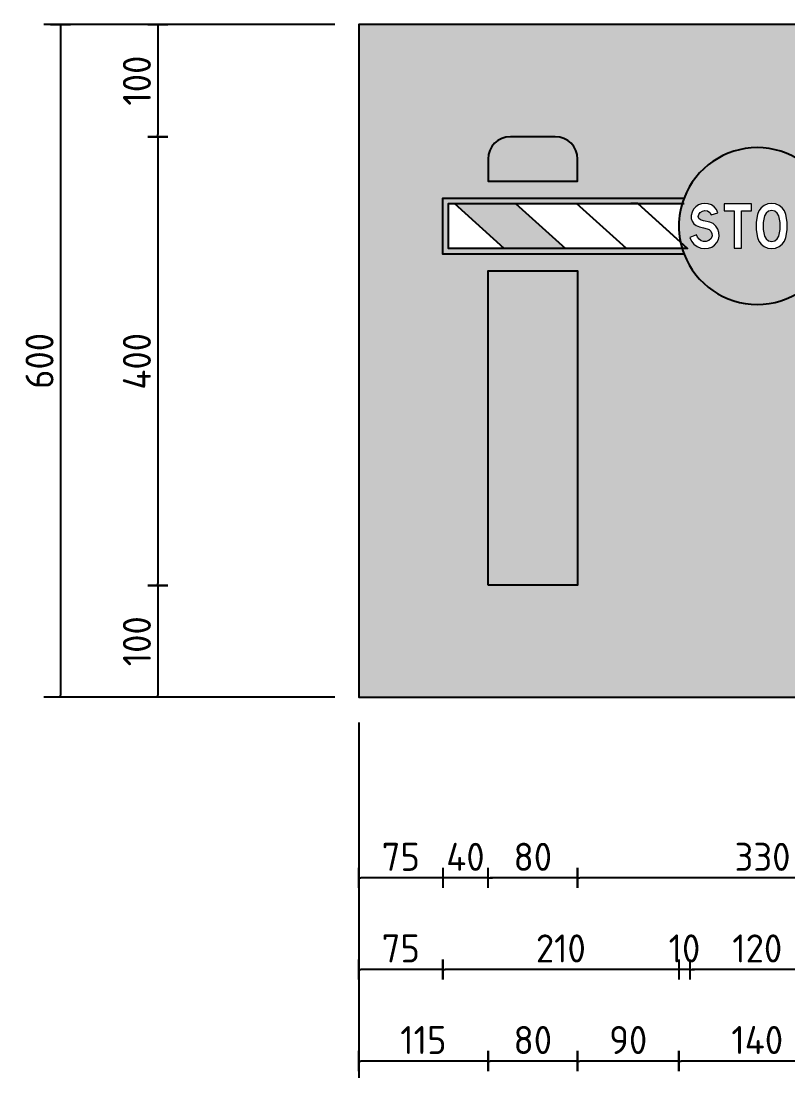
# Model space of a CAD drawing. Extents: x 0 to 420, y 0 to 297.
# Drawn here: x 126 to 194.3, y 148.1 to 242.4 of the extents above; entities that cross this region are included whole.
import ezdxf

# ---------------------------------------------------------------- set-up
doc = ezdxf.new("R2010")
doc.units = 0
doc.header["$LTSCALE"] = 0.3
doc.header["$MEASUREMENT"] = 0
doc.layers.get('0').update_dxf_attribs({"linetype": 'CONTINUOUS'})
doc.layers.get('DEFPOINTS').update_dxf_attribs({"linetype": 'CONTINUOUS'})
for name, color, linetype in [('L25', 1, 'CONTINUOUS'), ('red', 10, 'CONTINUOUS'), ('T25', 1, 'CONTINUOUS')]:
    doc.layers.add(name, color=color, linetype=linetype)
doc.layers.add('yellow', color=7, linetype='CONTINUOUS', true_color=0xfedb00)
doc.styles.add('iso', font='iso3098b.shx')
doc.dimstyles.new('SIGNSDIM', dxfattribs={"dimtxt": 2.5, "dimasz": 0.2, "dimexe": 1.5, "dimexo": 2, "dimtad": 1, "dimdec": 4, "dimlfac": 10, "dimrnd": 1, "dimdsep": 46, "dimtxsty": 'iso', "dimblk": 'SGNDIM', "dimcen": 2.5, "dimse2": 1, "dimadec": 0, "dimazin": 0, "dimtfac": 1, "dimtdec": 4, "dimtix": 1, "dimtmove": 0, "dimatfit": 3, "dimldrblk": 'SGNDIM', "dimfxl": 1, "dimtolj": 1, "dimtzin": 0, "dimarcsym": 0})

# ---------------------------------------------------------------- blocks, each defined once
blk = doc.blocks.new('SGNDIM')
for p, q in [((0, 0), (-1, 0)), ((0, 4.5), (0, -4.5))]:
    blk.add_line(p, q)
blk = doc.blocks.new('*D3')
at = {"layer": 'DEFPOINTS', "color": 0, "transparency": 16777216}
for p in [(175.5922074635039, 176.0658965748927), (208.5726999957599, 176.0658965748927), (175.5922074635039, 165.9509098701172)]:
    blk.add_point(p, dxfattribs=at)
at = {"layer": 'T25', "color": 0, "lineweight": -2, "transparency": 16777216}
blk.add_line((208.3726999957599, 165.9509098701172), (175.7922074635039, 165.9509098701172), dxfattribs=at)
at = {"layer": 'T25', "color": 0, "lineweight": -2, "transparency": 16777216, "xscale": 0.2, "yscale": 0.2, "zscale": 0.2, "rotation": 180}
blk.add_blockref('SGNDIM', (175.5922074635039, 165.9509098701172), dxfattribs=at)
at = {"layer": 'T25', "color": 0, "lineweight": -2, "transparency": 16777216, "xscale": 0.2, "yscale": 0.2, "zscale": 0.2}
blk.add_blockref('SGNDIM', (208.5726999957599, 165.9509098701172), dxfattribs=at)
at = {"layer": 'T25', "color": 0, "transparency": 16777216, "insert": (192.0824537296319, 167.8259098701172), "char_height": 2.5, "attachment_point": 5, "style": 'iso'}
blk.add_mtext('\\A1;330', dxfattribs=at)
blk = doc.blocks.new('*D4')
at = {"layer": 'DEFPOINTS', "color": 0, "transparency": 16777216}
for p in [(156.0726999957599, 181.8131153030707), (163.5726999957599, 181.8131153030707), (156.0726999957599, 165.9509098701172)]:
    blk.add_point(p, dxfattribs=at)
at = {"layer": 'T25', "color": 0, "lineweight": -2, "transparency": 16777216}
for p, q in [((156.0726999957599, 179.8131153030707), (156.0726999957599, 164.4509098701172)), ((163.3726999957599, 165.9509098701172), (156.2726999957599, 165.9509098701172))]:
    blk.add_line(p, q, dxfattribs=at)
at = {"layer": 'T25', "color": 0, "lineweight": -2, "transparency": 16777216, "xscale": 0.2, "yscale": 0.2, "zscale": 0.2, "rotation": 180}
blk.add_blockref('SGNDIM', (156.0726999957599, 165.9509098701172), dxfattribs=at)
at = {"layer": 'T25', "color": 0, "lineweight": -2, "transparency": 16777216, "xscale": 0.2, "yscale": 0.2, "zscale": 0.2}
blk.add_blockref('SGNDIM', (163.5726999957599, 165.9509098701172), dxfattribs=at)
at = {"layer": 'T25', "color": 0, "transparency": 16777216, "insert": (159.8226999957599, 167.8259098701172), "char_height": 2.5, "attachment_point": 5, "style": 'iso'}
blk.add_mtext('\\A1;75', dxfattribs=at)
blk = doc.blocks.new('*D8')
at = {"layer": 'DEFPOINTS', "color": 0, "transparency": 16777216}
for p in [(216.0726999957599, 259.0791072297466), (156.0726999957599, 242.0548077980702), (216.0726999957599, 242.0548077980702)]:
    blk.add_point(p, dxfattribs=at)
at = {"layer": 'T25', "color": 0, "lineweight": -2, "transparency": 16777216}
for p, q in [((156.0726999957599, 244.0548077980702), (156.0726999957599, 260.5791072297466)), ((216.0726999957599, 244.0548077980702), (216.0726999957599, 260.5791072297466)), ((156.2726999957599, 259.0791072297466), (215.8726999957599, 259.0791072297466))]:
    blk.add_line(p, q, dxfattribs=at)
at = {"layer": 'T25', "color": 0, "lineweight": -2, "transparency": 16777216, "xscale": 0.2, "yscale": 0.2, "zscale": 0.2, "rotation": 180}
blk.add_blockref('SGNDIM', (156.0726999957599, 259.0791072297466), dxfattribs=at)
at = {"layer": 'T25', "color": 0, "lineweight": -2, "transparency": 16777216, "xscale": 0.2, "yscale": 0.2, "zscale": 0.2}
blk.add_blockref('SGNDIM', (216.0726999957599, 259.0791072297466), dxfattribs=at)
at = {"layer": 'T25', "color": 0, "transparency": 16777216, "insert": (186.0726999957599, 260.9541072297466), "char_height": 2.5, "attachment_point": 5, "style": 'iso'}
blk.add_mtext('\\A1;600', dxfattribs=at)
blk = doc.blocks.new('*D10')
at = {"layer": 'DEFPOINTS', "color": 0, "transparency": 16777216}
for p in [(150.2335476979, 242.0548077980703), (138.1617240410016, 232.0548077980703), (148.3965674437206, 232.0548077980703)]:
    blk.add_point(p, dxfattribs=at)
at = {"layer": 'T25', "color": 0, "lineweight": -2, "transparency": 16777216}
for p, q in [((148.2335476979, 242.0548077980703), (136.6617240410016, 242.0548077980703)), ((138.1617240410016, 241.8548077980703), (138.1617240410016, 232.2548077980703))]:
    blk.add_line(p, q, dxfattribs=at)
at = {"layer": 'T25', "color": 0, "lineweight": -2, "transparency": 16777216, "xscale": 0.2, "yscale": 0.2, "zscale": 0.2}
for p, rotation in [((138.1617240410016, 242.0548077980703), 90), ((138.1617240410016, 232.0548077980703), 270)]:
    blk.add_blockref('SGNDIM', p, dxfattribs=dict(at, rotation=rotation))
at = {"layer": 'T25', "color": 0, "transparency": 16777216, "insert": (136.2867240410016, 237.0548077980703), "char_height": 2.5, "attachment_point": 5, "rotation": 90, "style": 'iso'}
blk.add_mtext('\\A1;100', dxfattribs=at)
blk = doc.blocks.new('*D11')
at = {"layer": 'DEFPOINTS', "color": 0, "transparency": 16777216}
for p in [(156.1364341220878, 192.0548077980702), (138.1617240410016, 182.0548077980702), (150.1844708784779, 182.0548077980702)]:
    blk.add_point(p, dxfattribs=at)
at = {"layer": 'T25', "color": 0, "lineweight": -2, "transparency": 16777216}
for p, q in [((138.1617240410016, 191.8548077980702), (138.1617240410016, 182.2548077980702)), ((148.1844708784779, 182.0548077980702), (136.6617240410016, 182.0548077980702))]:
    blk.add_line(p, q, dxfattribs=at)
at = {"layer": 'T25', "color": 0, "lineweight": -2, "transparency": 16777216, "xscale": 0.2, "yscale": 0.2, "zscale": 0.2}
for p, rotation in [((138.1617240410016, 192.0548077980702), 90), ((138.1617240410016, 182.0548077980702), 270)]:
    blk.add_blockref('SGNDIM', p, dxfattribs=dict(at, rotation=rotation))
at = {"layer": 'T25', "color": 0, "transparency": 16777216, "insert": (136.2867240410016, 187.0548077980702), "char_height": 2.5, "attachment_point": 5, "rotation": 90, "style": 'iso'}
blk.add_mtext('\\A1;100', dxfattribs=at)
blk = doc.blocks.new('*D12')
at = {"layer": 'DEFPOINTS', "color": 0, "transparency": 16777216}
for p in [(178.0021253322932, 232.0399254358087), (138.1617240410015, 192.0015029034658), (178.0021253322932, 192.0015029034658)]:
    blk.add_point(p, dxfattribs=at)
at = {"layer": 'T25', "color": 0, "lineweight": -2, "transparency": 16777216}
blk.add_line((138.1617240410015, 231.8399254358087), (138.1617240410015, 192.2015029034658), dxfattribs=at)
at = {"layer": 'T25', "color": 0, "lineweight": -2, "transparency": 16777216, "xscale": 0.2, "yscale": 0.2, "zscale": 0.2}
for p, rotation in [((138.1617240410015, 232.0399254358087), 90), ((138.1617240410015, 192.0015029034658), 270)]:
    blk.add_blockref('SGNDIM', p, dxfattribs=dict(at, rotation=rotation))
at = {"layer": 'T25', "color": 0, "transparency": 16777216, "insert": (136.2867240410015, 212.0207141696373), "char_height": 2.5, "attachment_point": 5, "rotation": 90, "style": 'iso'}
blk.add_mtext('\\A1;400', dxfattribs=at)
blk = doc.blocks.new('*D15')
at = {"layer": 'DEFPOINTS', "color": 0, "transparency": 16777216}
for p in [(156.0726999957599, 179.6032982702474), (163.5726999957599, 179.6032982702474), (156.0726999957599, 157.7820823303519)]:
    blk.add_point(p, dxfattribs=at)
at = {"layer": 'T25', "color": 0, "lineweight": -2, "transparency": 16777216}
for p, q in [((156.0726999957599, 177.6032982702474), (156.0726999957599, 156.2820823303519)), ((163.3726999957599, 157.7820823303519), (156.2726999957599, 157.7820823303519))]:
    blk.add_line(p, q, dxfattribs=at)
at = {"layer": 'T25', "color": 0, "lineweight": -2, "transparency": 16777216, "xscale": 0.2, "yscale": 0.2, "zscale": 0.2, "rotation": 180}
blk.add_blockref('SGNDIM', (156.0726999957599, 157.7820823303519), dxfattribs=at)
at = {"layer": 'T25', "color": 0, "lineweight": -2, "transparency": 16777216, "xscale": 0.2, "yscale": 0.2, "zscale": 0.2}
blk.add_blockref('SGNDIM', (163.5726999957599, 157.7820823303519), dxfattribs=at)
at = {"layer": 'T25', "color": 0, "transparency": 16777216, "insert": (159.8226999957599, 159.6570823303519), "char_height": 2.5, "attachment_point": 5, "style": 'iso'}
blk.add_mtext('\\A1;75', dxfattribs=at)
blk = doc.blocks.new('*D16')
at = {"layer": 'DEFPOINTS', "color": 0, "transparency": 16777216}
for p in [(185.6194949982662, 161.4574841481984), (197.6033527871548, 161.4574841481984), (185.6194949982662, 157.7820823303519)]:
    blk.add_point(p, dxfattribs=at)
at = {"layer": 'T25', "color": 0, "lineweight": -2, "transparency": 16777216}
blk.add_line((197.4033527871548, 157.7820823303519), (185.8194949982662, 157.7820823303519), dxfattribs=at)
at = {"layer": 'T25', "color": 0, "lineweight": -2, "transparency": 16777216, "xscale": 0.2, "yscale": 0.2, "zscale": 0.2, "rotation": 180}
blk.add_blockref('SGNDIM', (185.6194949982662, 157.7820823303519), dxfattribs=at)
at = {"layer": 'T25', "color": 0, "lineweight": -2, "transparency": 16777216, "xscale": 0.2, "yscale": 0.2, "zscale": 0.2}
blk.add_blockref('SGNDIM', (197.6033527871548, 157.7820823303519), dxfattribs=at)
at = {"layer": 'T25', "color": 0, "transparency": 16777216, "insert": (191.6114238927105, 159.6570823303519), "char_height": 2.5, "attachment_point": 5, "style": 'iso'}
blk.add_mtext('\\A1;120', dxfattribs=at)
blk = doc.blocks.new('*D17')
at = {"layer": 'DEFPOINTS', "color": 0, "transparency": 16777216}
for p in [(163.57269999576, 167.1862371275504), (167.6005551554148, 167.1862371275504), (163.57269999576, 165.9509098701172)]:
    blk.add_point(p, dxfattribs=at)
at = {"layer": 'T25', "color": 0, "lineweight": -2, "transparency": 16777216}
for p, q in [((163.37269999576, 165.9509098701172), (163.17269999576, 165.9509098701172)), ((167.6005551554148, 165.9509098701172), (163.57269999576, 165.9509098701172)), ((167.8005551554147, 165.9509098701172), (168.0005551554148, 165.9509098701172))]:
    blk.add_line(p, q, dxfattribs=at)
at = {"layer": 'T25', "color": 0, "lineweight": -2, "transparency": 16777216, "xscale": 0.2, "yscale": 0.2, "zscale": 0.2}
blk.add_blockref('SGNDIM', (163.57269999576, 165.9509098701172), dxfattribs=at)
at = {"layer": 'T25', "color": 0, "lineweight": -2, "transparency": 16777216, "xscale": 0.2, "yscale": 0.2, "zscale": 0.2, "rotation": 180}
blk.add_blockref('SGNDIM', (167.6005551554148, 165.9509098701172), dxfattribs=at)
at = {"layer": 'T25', "color": 0, "transparency": 16777216, "insert": (165.5866275755874, 167.8259098701172), "char_height": 2.5, "attachment_point": 5, "style": 'iso'}
blk.add_mtext('\\A1;40', dxfattribs=at)
blk = doc.blocks.new('*D18')
at = {"layer": 'DEFPOINTS', "color": 0, "transparency": 16777216}
for p in [(167.6005551554148, 168.4019180461307), (175.5922074635039, 168.4019180461307), (167.6005551554148, 165.9509098701172)]:
    blk.add_point(p, dxfattribs=at)
at = {"layer": 'T25', "color": 0, "lineweight": -2, "transparency": 16777216}
blk.add_line((175.3922074635039, 165.9509098701172), (167.8005551554147, 165.9509098701172), dxfattribs=at)
at = {"layer": 'T25', "color": 0, "lineweight": -2, "transparency": 16777216, "xscale": 0.2, "yscale": 0.2, "zscale": 0.2, "rotation": 180}
blk.add_blockref('SGNDIM', (167.6005551554148, 165.9509098701172), dxfattribs=at)
at = {"layer": 'T25', "color": 0, "lineweight": -2, "transparency": 16777216, "xscale": 0.2, "yscale": 0.2, "zscale": 0.2}
blk.add_blockref('SGNDIM', (175.5922074635039, 165.9509098701172), dxfattribs=at)
at = {"layer": 'T25', "color": 0, "transparency": 16777216, "insert": (171.5963813094593, 167.8259098701172), "char_height": 2.5, "attachment_point": 5, "style": 'iso'}
blk.add_mtext('\\A1;80', dxfattribs=at)
blk = doc.blocks.new('*D22')
at = {"layer": 'DEFPOINTS', "color": 0, "transparency": 16777216}
for p in [(155.9436620302195, 242.0548077980702), (129.4802800202236, 182.0548077980702), (155.9436620302195, 182.0548077980702)]:
    blk.add_point(p, dxfattribs=at)
at = {"layer": 'T25', "color": 0, "lineweight": -2, "transparency": 16777216}
for p, q in [((153.9436620302195, 242.0548077980702), (127.9802800202236, 242.0548077980702)), ((129.4802800202236, 241.8548077980702), (129.4802800202236, 182.2548077980702)), ((153.9436620302195, 182.0548077980702), (127.9802800202236, 182.0548077980702))]:
    blk.add_line(p, q, dxfattribs=at)
at = {"layer": 'T25', "color": 0, "lineweight": -2, "transparency": 16777216, "xscale": 0.2, "yscale": 0.2, "zscale": 0.2}
for p, rotation in [((129.4802800202236, 242.0548077980702), 90), ((129.4802800202236, 182.0548077980702), 270)]:
    blk.add_blockref('SGNDIM', p, dxfattribs=dict(at, rotation=rotation))
at = {"layer": 'T25', "color": 0, "transparency": 16777216, "insert": (127.6052800202236, 212.0548077980702), "char_height": 2.5, "attachment_point": 5, "rotation": 90, "style": 'iso'}
blk.add_mtext('\\A1;600', dxfattribs=at)
blk = doc.blocks.new('*D28')
at = {"layer": 'DEFPOINTS', "color": 0, "transparency": 16777216}
for p in [(156.0726999957599, 253.120096412333), (156.0726999957599, 241.6487406082293), (163.5726999957599, 227.3784789687141)]:
    blk.add_point(p, dxfattribs=at)
at = {"layer": 'T25', "color": 0, "lineweight": -2, "transparency": 16777216}
for p, q in [((156.0726999957599, 243.6487406082293), (156.0726999957599, 254.620096412333)), ((163.3726999957599, 253.120096412333), (156.2726999957599, 253.120096412333))]:
    blk.add_line(p, q, dxfattribs=at)
at = {"layer": 'T25', "color": 0, "lineweight": -2, "transparency": 16777216, "xscale": 0.2, "yscale": 0.2, "zscale": 0.2, "rotation": 180}
blk.add_blockref('SGNDIM', (156.0726999957599, 253.120096412333), dxfattribs=at)
at = {"layer": 'T25', "color": 0, "lineweight": -2, "transparency": 16777216, "xscale": 0.2, "yscale": 0.2, "zscale": 0.2}
blk.add_blockref('SGNDIM', (163.5726999957599, 253.120096412333), dxfattribs=at)
at = {"layer": 'T25', "color": 0, "transparency": 16777216, "insert": (159.8226999957599, 254.995096412333), "char_height": 2.5, "attachment_point": 5, "style": 'iso'}
blk.add_mtext('\\A1;75', dxfattribs=at)
blk = doc.blocks.new('*D29')
at = {"layer": 'DEFPOINTS', "color": 0, "transparency": 16777216}
for p in [(163.5726999957599, 164.2374637331966), (184.6208401825255, 164.2374637331966), (163.5726999957599, 157.7820823303519)]:
    blk.add_point(p, dxfattribs=at)
at = {"layer": 'T25', "color": 0, "lineweight": -2, "transparency": 16777216}
blk.add_line((184.4208401825255, 157.7820823303519), (163.7726999957599, 157.7820823303519), dxfattribs=at)
at = {"layer": 'T25', "color": 0, "lineweight": -2, "transparency": 16777216, "xscale": 0.2, "yscale": 0.2, "zscale": 0.2, "rotation": 180}
blk.add_blockref('SGNDIM', (163.5726999957599, 157.7820823303519), dxfattribs=at)
at = {"layer": 'T25', "color": 0, "lineweight": -2, "transparency": 16777216, "xscale": 0.2, "yscale": 0.2, "zscale": 0.2}
blk.add_blockref('SGNDIM', (184.6208401825255, 157.7820823303519), dxfattribs=at)
at = {"layer": 'T25', "color": 0, "transparency": 16777216, "insert": (174.0967700891427, 159.6570823303519), "char_height": 2.5, "attachment_point": 5, "style": 'iso'}
blk.add_mtext('\\A1;210', dxfattribs=at)
blk = doc.blocks.new('*D33')
at = {"layer": 'DEFPOINTS', "color": 0, "transparency": 16777216}
for p in [(167.6005551554147, 183.1534970256087), (156.0726999957599, 181.6009034726237), (156.0726999957599, 149.6132547905866)]:
    blk.add_point(p, dxfattribs=at)
at = {"layer": 'T25', "color": 0, "lineweight": -2, "transparency": 16777216}
for p, q in [((156.0726999957599, 179.6009034726237), (156.0726999957599, 148.1132547905866)), ((167.4005551554147, 149.6132547905866), (156.2726999957599, 149.6132547905866))]:
    blk.add_line(p, q, dxfattribs=at)
at = {"layer": 'T25', "color": 0, "lineweight": -2, "transparency": 16777216, "xscale": 0.2, "yscale": 0.2, "zscale": 0.2, "rotation": 180}
blk.add_blockref('SGNDIM', (156.0726999957599, 149.6132547905866), dxfattribs=at)
at = {"layer": 'T25', "color": 0, "lineweight": -2, "transparency": 16777216, "xscale": 0.2, "yscale": 0.2, "zscale": 0.2}
blk.add_blockref('SGNDIM', (167.6005551554147, 149.6132547905866), dxfattribs=at)
at = {"layer": 'T25', "color": 0, "transparency": 16777216, "insert": (161.8366275755873, 151.4882547905866), "char_height": 2.5, "attachment_point": 5, "style": 'iso'}
blk.add_mtext('\\A1;115', dxfattribs=at)
blk = doc.blocks.new('*D30')
at = {"layer": 'DEFPOINTS', "color": 0, "transparency": 16777216}
for p in [(184.6208401825255, 153.9012235780743), (198.6020076028955, 153.9012235780743), (184.6208401825255, 149.6132547905866)]:
    blk.add_point(p, dxfattribs=at)
at = {"layer": 'T25', "color": 0, "lineweight": -2, "transparency": 16777216}
blk.add_line((198.4020076028955, 149.6132547905866), (184.8208401825255, 149.6132547905866), dxfattribs=at)
at = {"layer": 'T25', "color": 0, "lineweight": -2, "transparency": 16777216, "xscale": 0.2, "yscale": 0.2, "zscale": 0.2, "rotation": 180}
blk.add_blockref('SGNDIM', (184.6208401825255, 149.6132547905866), dxfattribs=at)
at = {"layer": 'T25', "color": 0, "lineweight": -2, "transparency": 16777216, "xscale": 0.2, "yscale": 0.2, "zscale": 0.2}
blk.add_blockref('SGNDIM', (198.6020076028955, 149.6132547905866), dxfattribs=at)
at = {"layer": 'T25', "color": 0, "transparency": 16777216, "insert": (191.6114238927105, 151.4882547905866), "char_height": 2.5, "attachment_point": 5, "style": 'iso'}
blk.add_mtext('\\A1;140', dxfattribs=at)
blk = doc.blocks.new('*D35')
at = {"layer": 'DEFPOINTS', "color": 0, "transparency": 16777216}
for p in [(175.5922074635039, 152.3823007599846), (184.6208401825255, 152.3823007599846), (175.5922074635039, 149.6132547905866)]:
    blk.add_point(p, dxfattribs=at)
at = {"layer": 'T25', "color": 0, "lineweight": -2, "transparency": 16777216}
blk.add_line((184.4208401825255, 149.6132547905866), (175.7922074635039, 149.6132547905866), dxfattribs=at)
at = {"layer": 'T25', "color": 0, "lineweight": -2, "transparency": 16777216, "xscale": 0.2, "yscale": 0.2, "zscale": 0.2, "rotation": 180}
blk.add_blockref('SGNDIM', (175.5922074635039, 149.6132547905866), dxfattribs=at)
at = {"layer": 'T25', "color": 0, "lineweight": -2, "transparency": 16777216, "xscale": 0.2, "yscale": 0.2, "zscale": 0.2}
blk.add_blockref('SGNDIM', (184.6208401825255, 149.6132547905866), dxfattribs=at)
at = {"layer": 'T25', "color": 0, "transparency": 16777216, "insert": (180.1065238230147, 151.4882547905866), "char_height": 2.5, "attachment_point": 5, "style": 'iso'}
blk.add_mtext('\\A1;90', dxfattribs=at)
blk = doc.blocks.new('*D34')
at = {"layer": 'DEFPOINTS', "color": 0, "transparency": 16777216}
for p in [(167.6005551554147, 152.0642629666001), (175.5922074635039, 152.0642629666001), (167.6005551554147, 149.6132547905866)]:
    blk.add_point(p, dxfattribs=at)
at = {"layer": 'T25', "color": 0, "lineweight": -2, "transparency": 16777216}
blk.add_line((175.3922074635039, 149.6132547905866), (167.8005551554147, 149.6132547905866), dxfattribs=at)
at = {"layer": 'T25', "color": 0, "lineweight": -2, "transparency": 16777216, "xscale": 0.2, "yscale": 0.2, "zscale": 0.2, "rotation": 180}
blk.add_blockref('SGNDIM', (167.6005551554147, 149.6132547905866), dxfattribs=at)
at = {"layer": 'T25', "color": 0, "lineweight": -2, "transparency": 16777216, "xscale": 0.2, "yscale": 0.2, "zscale": 0.2}
blk.add_blockref('SGNDIM', (175.5922074635039, 149.6132547905866), dxfattribs=at)
at = {"layer": 'T25', "color": 0, "transparency": 16777216, "insert": (171.5963813094593, 151.4882547905866), "char_height": 2.5, "attachment_point": 5, "style": 'iso'}
blk.add_mtext('\\A1;80', dxfattribs=at)
blk = doc.blocks.new('*D42')
at = {"layer": 'DEFPOINTS', "color": 0, "transparency": 16777216}
for p in [(184.6208401825255, 158.0883658151724), (184.6208401825255, 157.7820823303519), (185.6194949982662, 158.0883658151724)]:
    blk.add_point(p, dxfattribs=at)
at = {"layer": 'T25', "color": 0, "lineweight": -2, "transparency": 16777216}
for p, q in [((184.4208401825255, 157.7820823303519), (184.2208401825254, 157.7820823303519)), ((185.6194949982662, 157.7820823303519), (184.6208401825255, 157.7820823303519)), ((185.8194949982662, 157.7820823303519), (186.0194949982662, 157.7820823303519))]:
    blk.add_line(p, q, dxfattribs=at)
at = {"layer": 'T25', "color": 0, "lineweight": -2, "transparency": 16777216, "xscale": 0.2, "yscale": 0.2, "zscale": 0.2}
blk.add_blockref('SGNDIM', (184.6208401825255, 157.7820823303519), dxfattribs=at)
at = {"layer": 'T25', "color": 0, "lineweight": -2, "transparency": 16777216, "xscale": 0.2, "yscale": 0.2, "zscale": 0.2, "rotation": 180}
blk.add_blockref('SGNDIM', (185.6194949982662, 157.7820823303519), dxfattribs=at)
at = {"layer": 'T25', "color": 0, "transparency": 16777216, "insert": (185.1201675903958, 159.6570823303519), "char_height": 2.5, "attachment_point": 5, "style": 'iso'}
blk.add_mtext('\\A1;10', dxfattribs=at)

msp = doc.modelspace()

# ---------------------------------------------------------------- hatches: boundary and pattern name
at = {"layer": 'L25'}
for points in [[(173.5922074635039, 232.0548077980702), (169.6005551554148, 232.0548077980702, 0.4142135623730951), (167.6005551554148, 230.0548077980702), (167.6005551554148, 228.0847744485459), (175.5922074635039, 228.0847744485459), (175.5922074635039, 230.0548077980702, 0.4142135623730951)], [(175.5922074635039, 220.0846109739189), (167.6005551554148, 220.0846109739189), (167.6005551554147, 192.0548077980702), (175.5922074635039, 192.0548077980702)]]:
    msp.add_hatch(color=256, dxfattribs=at).paths.add_polyline_path(points)
h = msp.add_hatch(color=256, dxfattribs=at)
h.dxf.hatch_style = 1
h.paths.add_polyline_path([(185.0831889156393, 226.5847744485458), (163.57269999576, 226.5847744485459), (163.5726999957599, 221.5846109739189), (185.0831889156393, 221.5846109739189, -0.01889457418310458), (184.9130708374312, 222.0846109739189), (164.0726999957599, 222.0846109739189), (164.07269999576, 226.0847744485459), (184.9130708374313, 226.0847744485458, -0.01889457418310466)])
at = {"layer": 'red'}
h = msp.add_hatch(color=256, dxfattribs=at)
edge = h.paths.add_edge_path()
edge.add_arc((191.6114238927105, 224.0846927112324), 6.99058371018503, 200.9550621493455, 339.0449378506545)
edge.add_arc((191.6114238927105, 224.0846927112324), 6.99058371018503, 339.0449378506545, 560.9550621493455)
h.paths.add_polyline_path([(196.5291347602472, 225.4310564750377), (196.7104889734028, 225.3950523297788), (196.8651734493296, 225.2923738414481), (196.9678519376604, 225.1376893655212), (197.0038560829192, 224.9563351523656), (196.9678519376604, 224.7736474523485), (196.8651734493296, 224.6189629764216), (196.7104889734028, 224.5162844880909), (196.5291347602472, 224.4816138296935), (195.6196967207461, 224.4816138296935), (195.6196967207461, 225.4310564750377)], flags=0)
h.paths.add_polyline_path([(196.5291347602472, 226.0631292473595), (196.8718408836369, 226.0111232597634), (197.1812098354906, 225.8537718101137), (197.4265714179953, 225.608410227609), (197.583922867645, 225.2990412757553), (197.6359288552411, 224.9563351523656), (197.583922867645, 224.6136290289759), (197.4265714179953, 224.3029265902607), (197.1812098354906, 224.057565007756), (196.8718408836369, 223.9015470449677), (196.5291347602472, 223.8482075705102), (195.6196967207461, 223.8482075705102), (195.6196967207461, 222.1080072163329), (194.9876239484242, 222.1080072163329), (194.9876239484242, 226.0631292473595)], flags=16)
h.paths.add_polyline_path([(192.9020504971344, 225.4697275940194), (192.6273522036781, 225.4097206852547), (192.4033264109564, 225.2417013407134), (192.2686442379511, 224.9950062713473), (192.1539643678674, 224.3922702099771), (192.1539643678674, 223.7788662537154), (192.2686442379511, 223.1761301923451), (192.4033264109564, 222.929435122979), (192.6273522036781, 222.7614157784378), (192.9020504971344, 222.701408869673), (193.1754153037293, 222.7614157784378), (193.399441096451, 222.929435122979), (193.5341232694562, 223.1761301923451), (193.64880313954, 223.7788662537154), (193.64880313954, 224.3922702099771), (193.5341232694562, 224.9950062713473), (193.399441096451, 225.2417013407134), (193.1754153037293, 225.4097206852547)], flags=0)
h.paths.add_polyline_path([(192.9020504971344, 226.1031338532027), (192.5593443737447, 226.0591287867752), (192.2406410138609, 225.9257801006314), (191.9686096941275, 225.7124222028012), (191.7619192306045, 225.4363904224834), (191.6365714656293, 225.1136866020153), (191.5218915955455, 224.4322748158203), (191.5218915955455, 223.7401951347337), (191.6365714656293, 223.0574498616772), (191.7619192306045, 222.7360795280705), (191.9686096941275, 222.4587142608912), (192.2406410138609, 222.2466898499225), (192.5593443737447, 222.1133411637787), (192.9020504971344, 222.0680026104898), (193.2434231336626, 222.1133411637787), (193.5621264935464, 222.2466898499225), (193.8341578132799, 222.4587142608912), (194.0408482768029, 222.7360795280705), (194.1661960417781, 223.0574498616772), (194.2822093987233, 223.7401951347337), (194.2822093987233, 224.4322748158203), (194.1661960417781, 225.1136866020153), (194.0408482768029, 225.4363904224834), (193.8341578132799, 225.7124222028012), (193.5621264935464, 225.9257801006314), (193.2434231336626, 226.0591287867752)], flags=16)
h.paths.add_polyline_path([(187.5774374594105, 223.2148013113269), (187.4894273265555, 222.9721067025451), (187.3067396265384, 222.789419002528), (187.0640450177566, 222.701408869673), (186.8333517907278, 222.7027423565345), (186.6146599454518, 222.7720836733293), (186.4239713242661, 222.9014318988888), (186.2799547432307, 223.081452625183), (186.1946115840987, 223.2948105230132), (185.6012099307586, 223.0574498616772), (185.7452265117939, 222.7387465017933), (185.9652518439313, 222.4653816951984), (186.2439505979719, 222.2560242579526), (186.5679879053015, 222.1213420849473), (186.913361002414, 222.0706695842126), (187.2614010732495, 222.1080072163329), (187.5481007484588, 222.2106857046637), (187.8001297652707, 222.3813720229278), (188.0014862813479, 222.6093982762338), (188.1415024017989, 222.8787626222444), (188.2108437185937, 223.1761301923451), (188.1988423368408, 223.5028344733976), (188.1001643090943, 223.8135369121128), (187.9201435828002, 224.0869017187077), (187.6747820002955, 224.3015931033993), (187.3800814039175, 224.4416092238503), (186.8266843564206, 224.5602895545183), (186.5493190892414, 224.6389652793432), (186.4093029687903, 224.7589790968727), (186.350629546887, 224.9336658757211), (186.3919676395916, 225.1136866020153), (186.5319837600426, 225.2950408151709), (186.7226723812283, 225.4177216064233), (186.9453646870886, 225.4697275940194), (187.1853923221475, 225.4297229881762), (187.3827483776404, 225.2883733808638), (187.4987617345856, 225.0750154830336), (188.0921633879257, 225.2723715385265), (187.9708160835348, 225.5510702925671), (187.7801274623491, 225.7884309539032), (187.5334323929829, 225.9671181933359), (187.2480662046352, 226.0751306291125), (186.9453646870886, 226.1031338532027), (186.6519975775721, 226.0697966816667), (186.3746323103929, 225.9671181933359), (186.1306042147497, 225.8004323356562), (185.9332481592568, 225.5817404903802), (185.7932320388057, 225.3217105523997), (185.7198902614266, 225.0350108771904), (185.7225572351495, 224.7696469917642), (185.8012329599744, 224.5149510012294), (185.949250001594, 224.2949256690921), (186.1546069782556, 224.1255728376894), (186.4706433644165, 224.0068925070213), (186.8266843564206, 223.926883295335), (187.1427207425815, 223.8482075705102), (187.3347428506286, 223.7641978982395), (187.4827598922483, 223.6161808566199), (187.5667695645189, 223.4241587485727)], flags=16)
h.paths.add_polyline_path([(188.6575618171756, 226.0631292473595), (188.6575618171756, 225.4310564750377), (189.5656663698153, 225.4310564750377), (189.5656663698153, 222.1080072163329), (190.1990726289986, 222.1080072163329), (190.1990726289986, 225.4310564750377), (191.1085106684996, 225.4310564750377), (191.1085106684996, 226.0631292473595)], flags=16)
msp.add_hatch(color=256, dxfattribs=at).paths.add_polyline_path([(169.0548396854786, 222.0846109739189), (164.6102136014728, 226.0847744485459), (170.057017955153, 226.0847744485458), (174.5016440391585, 222.0846109739189)])
h = msp.add_hatch(color=256, dxfattribs=at)
h.paths.add_polyline_path([(185.3952527517653, 222.0846109739189), (179.9484483980852, 222.0846109739189), (175.5038223140795, 226.0847744485458), (180.9506266677596, 226.0847744485459)], flags=17)
edge = h.paths.add_edge_path(flags=17)
edge.add_line((185.3952527517653, 222.0846109739189), (179.9484483980852, 222.0846109739189))
edge.add_line((185.3952527517653, 222.0846109739189), (180.9506266677598, 226.0847744485458))
edge.add_line((175.5038223140795, 226.0847744485458), (180.9506266677596, 226.0847744485459))
edge.add_line((179.9484483980852, 222.0846109739189), (175.5038223140795, 226.0847744485458))
h.paths.add_polyline_path([(180.9506266677596, 226.0847744485459), (185.3952527517653, 222.0846109739189)], flags=0)
at = {"layer": 'yellow'}
h = msp.add_hatch(color=256, dxfattribs=at)
h.paths.add_polyline_path([(216.0726999957599, 182.0548077980702), (216.0726999957599, 242.0548077980702), (156.0726999957599, 242.0548077980702), (156.0726999957599, 182.0548077980702)])
edge = h.paths.add_edge_path(flags=16)
edge.add_arc((169.6005551554148, 230.0548077980702), 2, 90, 180)
edge.add_line((167.6005551554148, 230.0548077980702), (167.6005551554148, 228.0847744485459))
edge.add_line((167.6005551554148, 228.0847744485459), (175.5922074635039, 228.0847744485459))
edge.add_line((175.5922074635039, 228.0847744485459), (175.5922074635039, 230.0548077980702))
edge.add_arc((173.5922074635039, 230.0548077980702), 2, 0, 90)
edge.add_line((173.5922074635039, 232.0548077980702), (169.6005551554148, 232.0548077980702))
h.paths.add_polyline_path([(167.6005551554147, 192.0548077980702), (167.6005551554148, 220.0846109739189), (175.5922074635039, 220.0846109739189), (175.5922074635039, 192.0548077980702)], flags=16)
edge = h.paths.add_edge_path(flags=16)
edge.add_line((185.0831889156393, 221.5846109739189), (163.5726999957599, 221.5846109739189))
edge.add_line((163.5726999957599, 221.5846109739189), (163.57269999576, 226.5847744485459))
edge.add_line((163.57269999576, 226.5847744485459), (185.0831889156393, 226.5847744485458))
edge.add_arc((191.6114238927105, 224.0846927112324), 6.990583710184983, 20.955062149345224, 159.0449378506547, ccw=False)
edge.add_line((198.1396588697817, 226.5847744485458), (208.5726999957599, 226.5847744485458))
edge.add_line((208.5726999957599, 226.5847744485458), (208.5726999957599, 221.5846109739189))
edge.add_line((208.5726999957599, 221.5846109739189), (198.1396588697817, 221.5846109739189))
edge.add_arc((191.6114238927105, 224.0846927112324), 6.99058371018503, 200.9550621493455, 339.0449378506545, ccw=False)

# ---------------------------------------------------------------- linework, layer by layer
at = {"layer": 'L25'}
for points in [[(216.0726999957599, 182.0548077980702), (216.0726999957599, 242.0548077980702), (156.0726999957599, 242.0548077980702), (156.0726999957599, 182.0548077980702)], [(167.6005551554147, 192.0548077980702), (167.6005551554148, 220.0846109739189), (175.5922074635039, 220.0846109739189), (175.5922074635039, 192.0548077980702)]]:
    msp.add_lwpolyline(points, close=True, dxfattribs=at)
msp.add_lwpolyline([(169.6005551554148, 232.0548077980702, 0.4142135623730962), (167.6005551554148, 230.0548077980702), (167.6005551554148, 228.0847744485459), (175.5922074635039, 228.0847744485459), (175.5922074635039, 230.0548077980702, 0.4142135623730943), (173.5922074635039, 232.0548077980702)], format="xyb", close=True, dxfattribs=at)
for points in [[(185.0831889156393, 221.5846109739189), (163.5726999957599, 221.5846109739189), (163.57269999576, 226.5847744485459), (185.0831889156393, 226.5847744485458)], [(185.0831889156393, 222.0846109739189), (164.0726999957599, 222.0846109739189), (164.07269999576, 226.0847744485459), (185.0831889156393, 226.0847744485458)]]:
    msp.add_lwpolyline(points, dxfattribs=at)
at = {"layer": 'red'}
for points in [[(198.1396588697817, 226.5847744485458, 0.6878585082558032), (185.0831889156393, 226.5847744485458, 0.6878585082558032)], [(185.0831889156393, 226.5847744485458, 0.1849334468602796), (185.0831889156393, 221.5846109739189)], [(185.0831889156393, 221.5846109739189, 0.6878585082558017), (198.1396588697817, 221.5846109739189)]]:
    msp.add_lwpolyline(points, format="xyb", dxfattribs=at)
msp.add_lwpolyline([(169.0548396854786, 222.0846109739189), (164.6102136014728, 226.0847744485459), (170.057017955153, 226.0847744485458), (174.5016440391585, 222.0846109739189)], close=True, dxfattribs=at)
msp.add_lwpolyline([(185.3952527517653, 222.0846109739189), (179.9484483980852, 222.0846109739189), (175.5038223140795, 226.0847744485458), (180.9506266677596, 226.0847744485459), (185.3952527517653, 222.0846109739189), (180.9506266677598, 226.0847744485458), (180.3444456611453, 226.0847744485458)], dxfattribs=at)
at = {"layer": 'red', "lineweight": 0}
for points in [[(187.5774374594105, 223.2148013113269), (187.4894273265555, 222.9721067025451), (187.3067396265384, 222.789419002528), (187.0640450177566, 222.701408869673), (186.8333517907278, 222.7027423565345), (186.6146599454518, 222.7720836733293), (186.4239713242661, 222.9014318988888), (186.2799547432307, 223.081452625183), (186.1946115840987, 223.2948105230132), (185.6012099307586, 223.0574498616772), (185.7452265117939, 222.7387465017933), (185.9652518439313, 222.4653816951984), (186.2439505979719, 222.2560242579526), (186.5679879053015, 222.1213420849473), (186.913361002414, 222.0706695842126), (187.2614010732495, 222.1080072163329), (187.5481007484588, 222.2106857046637), (187.8001297652707, 222.3813720229278), (188.0014862813479, 222.6093982762338), (188.1415024017989, 222.8787626222444), (188.2108437185937, 223.1761301923451), (188.1988423368408, 223.5028344733976), (188.1001643090943, 223.8135369121128), (187.9201435828002, 224.0869017187077), (187.6747820002955, 224.3015931033993), (187.3800814039175, 224.4416092238503), (186.8266843564206, 224.5602895545183), (186.5493190892414, 224.6389652793432), (186.4093029687903, 224.7589790968727), (186.350629546887, 224.9336658757211), (186.3919676395916, 225.1136866020153), (186.5319837600426, 225.2950408151709), (186.7226723812283, 225.4177216064233), (186.9453646870886, 225.4697275940194), (187.1853923221475, 225.4297229881762), (187.3827483776404, 225.2883733808638), (187.4987617345856, 225.0750154830336), (188.0921633879257, 225.2723715385265), (187.9708160835348, 225.5510702925671), (187.7801274623491, 225.7884309539032), (187.5334323929829, 225.9671181933359), (187.2480662046352, 226.0751306291125), (186.9453646870886, 226.1031338532027), (186.6519975775721, 226.0697966816667), (186.3746323103929, 225.9671181933359), (186.1306042147497, 225.8004323356562), (185.9332481592568, 225.5817404903802), (185.7932320388057, 225.3217105523997), (185.7198902614266, 225.0350108771904), (185.7225572351495, 224.7696469917642), (185.8012329599744, 224.5149510012294), (185.949250001594, 224.2949256690921), (186.1546069782556, 224.1255728376894), (186.4706433644165, 224.0068925070213), (186.8266843564206, 223.926883295335), (187.1427207425815, 223.8482075705102), (187.3347428506286, 223.7641978982395), (187.4827598922483, 223.6161808566199), (187.5667695645189, 223.4241587485727)], [(188.6575618171756, 226.0631292473595), (188.6575618171756, 225.4310564750377), (189.5656663698153, 225.4310564750377), (189.5656663698153, 222.1080072163329), (190.1990726289986, 222.1080072163329), (190.1990726289986, 225.4310564750377), (191.1085106684996, 225.4310564750377), (191.1085106684996, 226.0631292473595), (188.6575618171756, 226.0631292473595)], [(192.9020504971344, 226.1031338532027), (192.5593443737447, 226.0591287867752), (192.2406410138609, 225.9257801006314), (191.9686096941275, 225.7124222028012), (191.7619192306045, 225.4363904224834), (191.6365714656293, 225.1136866020153), (191.5218915955455, 224.4322748158203), (191.5218915955455, 223.7401951347337), (191.6365714656293, 223.0574498616772), (191.7619192306045, 222.7360795280705), (191.9686096941275, 222.4587142608912), (192.2406410138609, 222.2466898499225), (192.5593443737447, 222.1133411637787), (192.9020504971344, 222.0680026104898), (193.2434231336626, 222.1133411637787), (193.5621264935464, 222.2466898499225), (193.8341578132799, 222.4587142608912), (194.0408482768029, 222.7360795280705), (194.1661960417781, 223.0574498616772), (194.2822093987233, 223.7401951347337), (194.2822093987233, 224.4322748158203), (194.1661960417781, 225.1136866020153), (194.0408482768029, 225.4363904224834), (193.8341578132799, 225.7124222028012), (193.5621264935464, 225.9257801006314), (193.2434231336626, 226.0591287867752)], [(192.9020504971344, 225.4697275940194), (192.6273522036781, 225.4097206852547), (192.4033264109564, 225.2417013407134), (192.2686442379511, 224.9950062713473), (192.1539643678674, 224.3922702099771), (192.1539643678674, 223.7788662537154), (192.2686442379511, 223.1761301923451), (192.4033264109564, 222.929435122979), (192.6273522036781, 222.7614157784378), (192.9020504971344, 222.701408869673), (193.1754153037293, 222.7614157784378), (193.399441096451, 222.929435122979), (193.5341232694562, 223.1761301923451), (193.64880313954, 223.7788662537154), (193.64880313954, 224.3922702099771), (193.5341232694562, 224.9950062713473), (193.399441096451, 225.2417013407134), (193.1754153037293, 225.4097206852547)]]:
    msp.add_lwpolyline(points, close=True, dxfattribs=at)

# ---------------------------------------------------------------- dimensions: what is measured, and where the dimension line sits
at = {"layer": 'T25'}
dim = msp.add_linear_dim(base=(216.0726999957599, 259.0791072297466), p1=(156.0726999957599, 242.0548077980702), p2=(216.0726999957599, 242.0548077980702), dimstyle='SIGNSDIM', override={"dimse2": 0}, dxfattribs=at)
dim.commit()
dim.dimension.update_dxf_attribs({"geometry": '*D8', "text_midpoint": (186.0726999957599, 260.9541072297466)})
for base, p1, p2, angle, override, picture, middle in [((156.0726999957599, 253.120096412333), (163.5726999957599, 227.3784789687141), (156.0726999957599, 241.6487406082293), 180, {"dimse1": 1, "dimse2": 0}, '*D28', (159.8226999957599, 254.995096412333)), ((129.4802800202236, 182.0548077980702), (155.9436620302195, 242.0548077980702), (155.9436620302195, 182.0548077980702), 90, {"dimse2": 0}, '*D22', (127.6052800202236, 212.0548077980702)), ((138.1617240410015, 192.0015029034658), (178.0021253322932, 232.0399254358087), (178.0021253322932, 192.0015029034658), 90, {"dimse1": 1}, '*D12', (136.2867240410015, 212.0207141696373)), ((138.1617240410016, 182.0548077980702), (156.1364341220878, 192.0548077980702), (150.1844708784779, 182.0548077980702), 90, {"dimse1": 1, "dimse2": 0}, '*D11', (136.2867240410016, 187.0548077980702)), ((156.0726999957599, 149.6132547905866), (167.6005551554147, 183.1534970256087), (156.0726999957599, 181.6009034726237), 180, {"dimse1": 1, "dimse2": 0}, '*D33', (161.8366275755873, 151.4882547905866)), ((156.0726999957599, 165.9509098701172), (163.5726999957599, 181.8131153030707), (156.0726999957599, 181.8131153030707), 180, {"dimse1": 1, "dimse2": 0}, '*D4', (159.8226999957599, 167.8259098701172)), ((156.0726999957599, 157.7820823303519), (163.5726999957599, 179.6032982702474), (156.0726999957599, 179.6032982702474), 180, {"dimse1": 1, "dimse2": 0}, '*D15', (159.8226999957599, 159.6570823303519)), ((175.5922074635039, 165.9509098701172), (208.5726999957599, 176.0658965748927), (175.5922074635039, 176.0658965748927), 180, {"dimse1": 1}, '*D3', (192.0824537296319, 167.8259098701172)), ((163.57269999576, 165.9509098701172), (167.6005551554148, 167.1862371275504), (163.57269999576, 167.1862371275504), 180, {"dimse1": 1}, '*D17', (165.5866275755874, 167.8259098701172)), ((167.6005551554148, 165.9509098701172), (175.5922074635039, 168.4019180461307), (167.6005551554148, 168.4019180461307), 180, {"dimse1": 1}, '*D18', (171.5963813094593, 167.8259098701172)), ((163.5726999957599, 157.7820823303519), (184.6208401825255, 164.2374637331966), (163.5726999957599, 164.2374637331966), 180, {"dimse1": 1}, '*D29', (174.0967700891427, 159.6570823303519)), ((184.6208401825255, 157.7820823303519), (185.6194949982662, 158.0883658151724), (184.6208401825255, 158.0883658151724), 180, {"dimse1": 1}, '*D42', (185.1201675903958, 159.6570823303519)), ((185.6194949982662, 157.7820823303519), (197.6033527871548, 161.4574841481984), (185.6194949982662, 161.4574841481984), 180, {"dimse1": 1}, '*D16', (191.6114238927105, 159.6570823303519)), ((184.6208401825255, 149.6132547905866), (198.6020076028955, 153.9012235780743), (184.6208401825255, 153.9012235780743), 180, {"dimse1": 1}, '*D30', (191.6114238927105, 151.4882547905866)), ((167.6005551554147, 149.6132547905866), (175.5922074635039, 152.0642629666001), (167.6005551554147, 152.0642629666001), 180, {"dimse1": 1}, '*D34', (171.5963813094593, 151.4882547905866)), ((175.5922074635039, 149.6132547905866), (184.6208401825255, 152.3823007599846), (175.5922074635039, 152.3823007599846), 180, {"dimse1": 1}, '*D35', (180.1065238230147, 151.4882547905866))]:
    dim = msp.add_linear_dim(base=base, p1=p1, p2=p2, angle=angle, dimstyle='SIGNSDIM', override=override, dxfattribs=at)
    dim.commit()
    dim.dimension.update_dxf_attribs({"geometry": picture, "text_midpoint": middle})
dim = msp.add_linear_dim(base=(138.1617240410016, 232.0548077980703), p1=(150.2335476979, 242.0548077980703), p2=(148.3965674437206, 232.0548077980703), angle=90, dimstyle='SIGNSDIM', dxfattribs=at)
dim.commit()
dim.dimension.update_dxf_attribs({"geometry": '*D10', "text_midpoint": (136.2867240410016, 237.0548077980703)})

doc.saveas('drawing.dxf')
